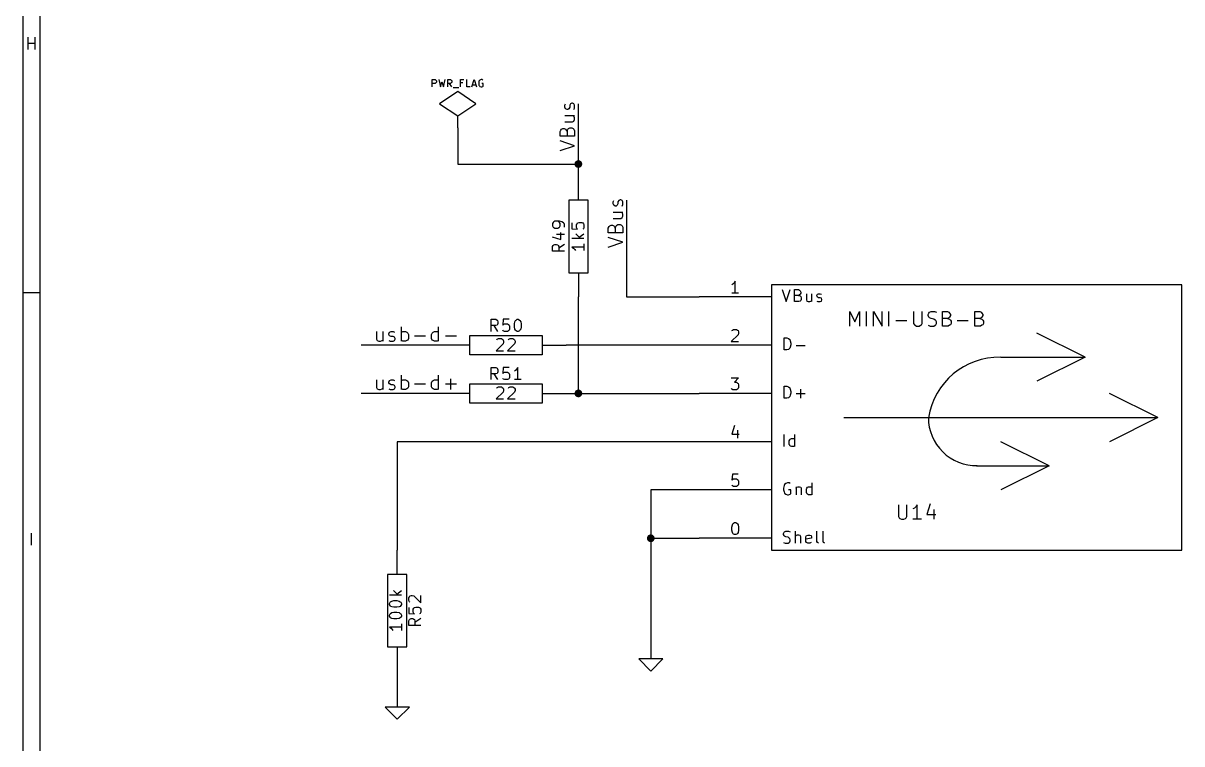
# Model space of a CAD drawing. Extents: x 4000 to 326700, y 4000 to 230000.
# Drawn here: x 4000 to 52000, y 46985 to 76835 of the extents above; entities that cross this region are included whole.
import ezdxf

# ---------------------------------------------------------------- set-up
doc = ezdxf.new("R2010")
doc.units = 0
for name, color, linetype in [('BLACK', 1, 'CONTINUOUS'), ('CYAN', 4, 'CONTINUOUS'), ('GREEN', 3, 'CONTINUOUS'), ('RED', 5, 'CONTINUOUS')]:
    doc.layers.add(name, color=color, linetype=linetype)

msp = doc.modelspace()

# ---------------------------------------------------------------- linework, layer by layer
at = {"layer": 'BLACK'}
for p, q in [((4000, 4000), (4000, 230000)), ((4700, 4700), (4700, 229300)), ((4210, 75750), (4210, 76250)), ((4210, 76010), (4490, 76010)), ((4490, 75750), (4490, 76250)), ((26440, 73440), (26470, 73490)), ((26440, 73350), (26440, 73440)), ((26670, 73490), (26640, 73440)), ((26640, 73440), (26640, 73350)), ((26730, 73520), (26670, 73490)), ((26760, 73520), (26730, 73520)), ((26810, 73490), (26760, 73520)), ((26840, 73440), (26810, 73490)), ((26840, 73320), (26840, 73440)), ((26470, 73290), (26440, 73350)), ((26440, 73010), (26840, 73010)), ((26530, 73260), (26470, 73290)), ((26560, 73260), (26530, 73260)), ((26610, 73290), (26560, 73260)), ((26640, 73350), (26610, 73290)), ((26810, 72980), (26790, 73010)), ((26810, 73260), (26840, 73320)), ((26840, 72920), (26810, 72980)), ((26440, 72750), (26760, 72750)), ((26590, 72470), (26640, 72500)), ((26640, 72500), (26730, 72500)), ((26730, 72500), (26790, 72470)), ((26760, 72750), (26810, 72780)), ((26810, 72780), (26840, 72840)), ((26840, 72840), (26840, 72920)), ((26240, 72350), (26270, 72410)), ((26240, 72150), (26240, 72350)), ((26840, 72150), (26240, 72150)), ((26270, 72410), (26300, 72440)), ((26300, 72440), (26360, 72470)), ((26360, 72470), (26410, 72470)), ((26410, 72470), (26470, 72440)), ((26470, 72440), (26500, 72410)), ((26500, 72410), (26530, 72350)), ((26530, 72350), (26560, 72440)), ((26530, 72350), (26530, 72150)), ((26560, 72440), (26590, 72470)), ((26790, 72470), (26810, 72440)), ((26810, 72440), (26840, 72380)), ((26840, 72380), (26840, 72150)), ((26840, 71760), (26240, 71960)), ((26240, 71560), (26840, 71760)), ((28440, 69440), (28470, 69490)), ((28440, 69350), (28440, 69440)), ((28470, 69290), (28440, 69350)), ((28530, 69260), (28470, 69290)), ((28560, 69260), (28530, 69260)), ((28610, 69290), (28560, 69260)), ((28640, 69350), (28610, 69290)), ((28670, 69490), (28640, 69440)), ((28640, 69440), (28640, 69350)), ((28730, 69520), (28670, 69490)), ((28760, 69520), (28730, 69520)), ((28810, 69490), (28760, 69520)), ((28840, 69440), (28810, 69490)), ((28810, 69260), (28840, 69320)), ((28840, 69320), (28840, 69440)), ((28440, 69010), (28840, 69010)), ((28440, 68750), (28760, 68750)), ((28760, 68750), (28810, 68780)), ((28810, 68980), (28790, 69010)), ((28840, 68920), (28810, 68980)), ((28810, 68780), (28840, 68840)), ((28840, 68840), (28840, 68920)), ((28240, 68350), (28270, 68410)), ((28240, 68150), (28240, 68350)), ((28270, 68410), (28300, 68440)), ((28300, 68440), (28360, 68470)), ((28360, 68470), (28410, 68470)), ((28410, 68470), (28470, 68440)), ((28470, 68440), (28500, 68410)), ((28500, 68410), (28530, 68350)), ((28530, 68350), (28560, 68440)), ((28530, 68350), (28530, 68150)), ((28560, 68440), (28590, 68470)), ((28590, 68470), (28640, 68500)), ((28640, 68500), (28730, 68500)), ((28730, 68500), (28790, 68470)), ((28790, 68470), (28810, 68440)), ((28810, 68440), (28840, 68380)), ((28840, 68380), (28840, 68150)), ((28840, 68150), (28240, 68150)), ((28840, 67760), (28240, 67960)), ((28240, 67560), (28840, 67760)), ((4000, 65680), (4700, 65680)), ((18640, 64060), (18640, 63740)), ((18900, 64060), (18900, 63660)), ((19150, 63970), (19180, 64030)), ((19150, 63940), (19150, 63970)), ((19180, 63890), (19150, 63940)), ((19180, 64030), (19240, 64060)), ((19240, 63860), (19180, 63890)), ((19240, 64060), (19330, 64060)), ((19330, 63860), (19240, 63860)), ((19330, 64060), (19380, 64030)), ((19380, 63830), (19330, 63860)), ((19670, 63660), (19670, 64260)), ((19670, 64030), (19730, 64060)), ((19730, 64060), (19840, 64060)), ((19840, 64060), (19900, 64030)), ((19900, 64030), (19930, 64000)), ((19930, 64000), (19960, 63940)), ((19960, 63940), (19960, 63770)), ((20210, 63890), (20670, 63890)), ((20920, 63940), (20950, 64000)), ((20920, 63770), (20920, 63940)), ((20950, 64000), (20980, 64030)), ((20980, 64030), (21040, 64060)), ((21040, 64060), (21150, 64060)), ((21150, 64060), (21210, 64030)), ((21210, 63660), (21210, 64260)), ((21490, 63890), (21950, 63890)), ((18640, 63740), (18670, 63690)), ((18670, 63690), (18730, 63660)), ((18730, 63660), (18810, 63660)), ((18810, 63660), (18870, 63690)), ((18870, 63690), (18900, 63710)), ((19150, 63690), (19210, 63660)), ((19210, 63660), (19330, 63660)), ((19330, 63660), (19380, 63690)), ((19410, 63770), (19380, 63830)), ((19380, 63690), (19410, 63740)), ((19410, 63740), (19410, 63770)), ((19730, 63660), (19670, 63690)), ((19840, 63660), (19730, 63660)), ((19900, 63690), (19840, 63660)), ((19930, 63710), (19900, 63690)), ((19960, 63770), (19930, 63710)), ((20950, 63710), (20920, 63770)), ((20980, 63690), (20950, 63710)), ((21040, 63660), (20980, 63690)), ((21150, 63660), (21040, 63660)), ((21210, 63690), (21150, 63660)), ((18640, 62060), (18640, 61740)), ((18900, 62060), (18900, 61660)), ((19150, 61970), (19180, 62030)), ((19150, 61940), (19150, 61970)), ((19180, 61890), (19150, 61940)), ((19180, 62030), (19240, 62060)), ((19240, 62060), (19330, 62060)), ((19330, 62060), (19380, 62030)), ((19670, 61660), (19670, 62260)), ((19670, 62030), (19730, 62060)), ((19730, 62060), (19840, 62060)), ((19840, 62060), (19900, 62030)), ((19900, 62030), (19930, 62000)), ((19930, 62000), (19960, 61940)), ((19960, 61940), (19960, 61770)), ((20920, 61940), (20950, 62000)), ((20920, 61770), (20920, 61940)), ((20950, 62000), (20980, 62030)), ((20980, 62030), (21040, 62060)), ((21040, 62060), (21150, 62060)), ((21150, 62060), (21210, 62030)), ((21210, 61660), (21210, 62260)), ((21720, 61660), (21720, 62110)), ((18640, 61740), (18670, 61690)), ((18670, 61690), (18730, 61660)), ((18730, 61660), (18810, 61660)), ((18810, 61660), (18870, 61690)), ((18870, 61690), (18900, 61710)), ((19150, 61690), (19210, 61660)), ((19240, 61860), (19180, 61890)), ((19210, 61660), (19330, 61660)), ((19330, 61860), (19240, 61860)), ((19380, 61830), (19330, 61860)), ((19330, 61660), (19380, 61690)), ((19410, 61770), (19380, 61830)), ((19380, 61690), (19410, 61740)), ((19410, 61740), (19410, 61770)), ((19730, 61660), (19670, 61690)), ((19840, 61660), (19730, 61660)), ((19900, 61690), (19840, 61660)), ((19930, 61710), (19900, 61690)), ((19960, 61770), (19930, 61710)), ((20210, 61890), (20670, 61890)), ((20950, 61710), (20920, 61770)), ((20980, 61690), (20950, 61710)), ((21040, 61660), (20980, 61690)), ((21150, 61660), (21040, 61660)), ((21210, 61690), (21150, 61660)), ((21490, 61890), (21950, 61890)), ((4350, 55210), (4350, 55710))]:
    msp.add_line(p, q, dxfattribs=at)
at = {"layer": 'CYAN'}
for p, q in [((20950, 74200), (20950, 74500)), ((20950, 74500), (21070, 74500)), ((21070, 74500), (21090, 74480)), ((21090, 74480), (21110, 74470)), ((21110, 74470), (21120, 74440)), ((21120, 74400), (21110, 74370)), ((21120, 74440), (21120, 74400)), ((21220, 74500), (21290, 74200)), ((21290, 74200), (21350, 74410)), ((21350, 74410), (21410, 74200)), ((21410, 74200), (21480, 74500)), ((21590, 74200), (21590, 74500)), ((21590, 74500), (21710, 74500)), ((21710, 74500), (21730, 74480)), ((21730, 74480), (21750, 74470)), ((21750, 74470), (21760, 74440)), ((21760, 74400), (21750, 74370)), ((21760, 74440), (21760, 74400)), ((22120, 74200), (22120, 74500)), ((22120, 74500), (22260, 74500)), ((22380, 74200), (22380, 74500)), ((22580, 74200), (22680, 74500)), ((22680, 74500), (22780, 74200)), ((22880, 74430), (22870, 74370)), ((22900, 74460), (22880, 74430)), ((22920, 74480), (22900, 74460)), ((22970, 74500), (22920, 74480)), ((23010, 74500), (22970, 74500)), ((23040, 74480), (23010, 74500)), ((21070, 74340), (20950, 74340)), ((21090, 74360), (21070, 74340)), ((21110, 74370), (21090, 74360)), ((21710, 74340), (21590, 74340)), ((21760, 74200), (21660, 74340)), ((21730, 74360), (21710, 74340)), ((21750, 74370), (21730, 74360)), ((21820, 74170), (22050, 74170)), ((22220, 74360), (22120, 74360)), ((22520, 74200), (22380, 74200)), ((22610, 74280), (22750, 74280)), ((22870, 74370), (22870, 74330)), ((22870, 74330), (22880, 74270)), ((22880, 74270), (22900, 74240)), ((22900, 74240), (22920, 74210)), ((22920, 74210), (22970, 74200)), ((22970, 74200), (23000, 74200)), ((23050, 74330), (23000, 74330)), ((23000, 74200), (23040, 74210)), ((23040, 74210), (23050, 74230)), ((23050, 74230), (23050, 74330)), ((25960, 68580), (25930, 68540)), ((25930, 68540), (25930, 68440)), ((25930, 68440), (25960, 68390)), ((25980, 68610), (25960, 68580)), ((25960, 68390), (25980, 68370)), ((26030, 68630), (25980, 68610)), ((25980, 68370), (26030, 68350)), ((26220, 68630), (26030, 68630)), ((26030, 68350), (26150, 68350)), ((26190, 68610), (26150, 68630)), ((26150, 68350), (26190, 68370)), ((26220, 68580), (26190, 68610)), ((26190, 68370), (26220, 68390)), ((26310, 68610), (26220, 68630)), ((26240, 68540), (26220, 68580)), ((26220, 68390), (26240, 68440)), ((26240, 68440), (26240, 68540)), ((26270, 67870), (26270, 68170)), ((26380, 68560), (26310, 68610)), ((26410, 68540), (26380, 68560)), ((26430, 68490), (26410, 68540)), ((26430, 68390), (26430, 68490)), ((26730, 68560), (26730, 68320)), ((26730, 68320), (26970, 68300)), ((26920, 68490), (26950, 68530)), ((26920, 68370), (26920, 68490)), ((26950, 68320), (26920, 68370)), ((26950, 68530), (26970, 68560)), ((26970, 68300), (26950, 68320)), ((26970, 68560), (27020, 68580)), ((27020, 68580), (27140, 68580)), ((27140, 68580), (27180, 68560)), ((27180, 68560), (27210, 68530)), ((27210, 68320), (27180, 68300)), ((27210, 68530), (27230, 68490)), ((27230, 68370), (27210, 68320)), ((27230, 68490), (27230, 68370)), ((25910, 67980), (26270, 67870)), ((26100, 68100), (26430, 68100)), ((27230, 67920), (26730, 67920)), ((26900, 68110), (27090, 67920)), ((27040, 67970), (27230, 68110)), ((27230, 67700), (27230, 67420)), ((25930, 67580), (25960, 67630)), ((25930, 67390), (25930, 67580)), ((26430, 67390), (25930, 67390)), ((25960, 67630), (25980, 67650)), ((25980, 67650), (26030, 67670)), ((26030, 67670), (26100, 67670)), ((26100, 67670), (26150, 67650)), ((26150, 67650), (26170, 67630)), ((26170, 67630), (26190, 67580)), ((26430, 67670), (26190, 67510)), ((26190, 67580), (26190, 67390)), ((27230, 67560), (26730, 67560)), ((26730, 67560), (26800, 67510)), ((26800, 67510), (26850, 67460)), ((26850, 67460), (26880, 67420)), ((35450, 65800), (35610, 65300)), ((35610, 65300), (35780, 65800)), ((35950, 65300), (35950, 65800)), ((35950, 65800), (36120, 65800)), ((36120, 65800), (36160, 65770)), ((36160, 65770), (36190, 65750)), ((36120, 65560), (35950, 65560)), ((36140, 65300), (35950, 65300)), ((36160, 65580), (36120, 65560)), ((36120, 65560), (36190, 65540)), ((36190, 65320), (36140, 65300)), ((36190, 65610), (36160, 65580)), ((36190, 65750), (36210, 65700)), ((36210, 65650), (36190, 65610)), ((36190, 65540), (36210, 65510)), ((36210, 65350), (36190, 65320)), ((36210, 65700), (36210, 65650)), ((36210, 65510), (36230, 65460)), ((36230, 65390), (36210, 65350)), ((36230, 65460), (36230, 65390)), ((36450, 65630), (36450, 65370)), ((36450, 65370), (36470, 65320)), ((36470, 65320), (36520, 65300)), ((36520, 65300), (36590, 65300)), ((36590, 65300), (36640, 65320)), ((36640, 65320), (36660, 65350)), ((36660, 65630), (36660, 65300)), ((36880, 65560), (36900, 65610)), ((36880, 65540), (36880, 65560)), ((36900, 65490), (36880, 65540)), ((36880, 65320), (36920, 65300)), ((36900, 65610), (36950, 65630)), ((36950, 65460), (36900, 65490)), ((36920, 65300), (37020, 65300)), ((36950, 65630), (37020, 65630)), ((37020, 65460), (36950, 65460)), ((37020, 65630), (37070, 65610)), ((37070, 65440), (37020, 65460)), ((37020, 65300), (37070, 65320)), ((37090, 65390), (37070, 65440)), ((37070, 65320), (37090, 65370)), ((37090, 65370), (37090, 65390)), ((38250, 64290), (38250, 64890)), ((38250, 64890), (38450, 64460)), ((38450, 64460), (38650, 64890)), ((38650, 64890), (38650, 64290)), ((38940, 64290), (38940, 64890)), ((39230, 64290), (39230, 64890)), ((39230, 64890), (39580, 64290)), ((39580, 64290), (39580, 64890)), ((39860, 64290), (39860, 64890)), ((40890, 64890), (40890, 64400)), ((41240, 64400), (41240, 64890)), ((41490, 64770), (41520, 64830)), ((41520, 64830), (41550, 64860)), ((41550, 64860), (41610, 64890)), ((41610, 64890), (41750, 64890)), ((41750, 64890), (41840, 64860)), ((42090, 64290), (42090, 64890)), ((42090, 64890), (42290, 64890)), ((42290, 64890), (42350, 64860)), ((42350, 64860), (42380, 64830)), ((42380, 64830), (42410, 64770)), ((43430, 64290), (43430, 64890)), ((43430, 64890), (43630, 64890)), ((43630, 64890), (43690, 64860)), ((43690, 64860), (43720, 64830)), ((43720, 64830), (43750, 64770)), ((23390, 64070), (23390, 64570)), ((23390, 64570), (23580, 64570)), ((23580, 64570), (23630, 64540)), ((23630, 64330), (23580, 64310)), ((23630, 64540), (23650, 64520)), ((23650, 64350), (23630, 64330)), ((23650, 64520), (23670, 64470)), ((23670, 64400), (23650, 64350)), ((23670, 64470), (23670, 64400)), ((23890, 64570), (23870, 64330)), ((23870, 64330), (23890, 64350)), ((24130, 64570), (23890, 64570)), ((23890, 64350), (23940, 64380)), ((23940, 64380), (24060, 64380)), ((24060, 64380), (24100, 64350)), ((24100, 64350), (24130, 64330)), ((24130, 64330), (24150, 64280)), ((24350, 64380), (24370, 64470)), ((24350, 64260), (24350, 64380)), ((24370, 64470), (24390, 64520)), ((24390, 64520), (24420, 64540)), ((24420, 64540), (24460, 64570)), ((24460, 64570), (24510, 64570)), ((24510, 64570), (24560, 64540)), ((24560, 64540), (24580, 64520)), ((24580, 64520), (24610, 64470)), ((24610, 64470), (24630, 64380)), ((24630, 64380), (24630, 64260)), ((40150, 64520), (40610, 64520)), ((40890, 64400), (40920, 64340)), ((40920, 64340), (40950, 64320)), ((40950, 64320), (41010, 64290)), ((41120, 64290), (41180, 64320)), ((41180, 64320), (41210, 64340)), ((41210, 64340), (41240, 64400)), ((41490, 64720), (41490, 64770)), ((41520, 64660), (41490, 64720)), ((41490, 64320), (41580, 64290)), ((41550, 64630), (41520, 64660)), ((41610, 64600), (41550, 64630)), ((41720, 64570), (41610, 64600)), ((41780, 64540), (41720, 64570)), ((41720, 64290), (41780, 64320)), ((41810, 64520), (41780, 64540)), ((41780, 64320), (41810, 64340)), ((41840, 64460), (41810, 64520)), ((41810, 64340), (41840, 64400)), ((41840, 64400), (41840, 64460)), ((42290, 64600), (42090, 64600)), ((42350, 64630), (42290, 64600)), ((42290, 64600), (42380, 64570)), ((42380, 64320), (42320, 64290)), ((42380, 64660), (42350, 64630)), ((42410, 64720), (42380, 64660)), ((42380, 64570), (42410, 64540)), ((42410, 64340), (42380, 64320)), ((42410, 64770), (42410, 64720)), ((42410, 64540), (42440, 64490)), ((42440, 64400), (42410, 64340)), ((42440, 64490), (42440, 64400)), ((42690, 64520), (43150, 64520)), ((43630, 64600), (43430, 64600)), ((43690, 64630), (43630, 64600)), ((43630, 64600), (43720, 64570)), ((43720, 64320), (43660, 64290)), ((43720, 64660), (43690, 64630)), ((43750, 64720), (43720, 64660)), ((43720, 64570), (43750, 64540)), ((43750, 64340), (43720, 64320)), ((43750, 64770), (43750, 64720)), ((43750, 64540), (43780, 64490)), ((43780, 64400), (43750, 64340)), ((43780, 64490), (43780, 64400)), ((23580, 64310), (23390, 64310)), ((23670, 64070), (23510, 64310)), ((23890, 64090), (23870, 64120)), ((23940, 64070), (23890, 64090)), ((24060, 64070), (23940, 64070)), ((24100, 64090), (24060, 64070)), ((24130, 64120), (24100, 64090)), ((24150, 64160), (24130, 64120)), ((24150, 64280), (24150, 64160)), ((24370, 64160), (24350, 64260)), ((24390, 64120), (24370, 64160)), ((24420, 64090), (24390, 64120)), ((24460, 64070), (24420, 64090)), ((24510, 64070), (24460, 64070)), ((24560, 64090), (24510, 64070)), ((24580, 64120), (24560, 64090)), ((24610, 64160), (24580, 64120)), ((24630, 64260), (24610, 64160)), ((41010, 64290), (41120, 64290)), ((41580, 64290), (41720, 64290)), ((42320, 64290), (42090, 64290)), ((43660, 64290), (43430, 64290)), ((23880, 63550), (23590, 63270)), ((23620, 63720), (23640, 63740)), ((23640, 63740), (23690, 63770)), ((23690, 63770), (23810, 63770)), ((23810, 63770), (23850, 63740)), ((23850, 63740), (23880, 63720)), ((23880, 63720), (23900, 63670)), ((23900, 63620), (23880, 63550)), ((23900, 63670), (23900, 63620)), ((24360, 63550), (24070, 63270)), ((24100, 63720), (24120, 63740)), ((24120, 63740), (24170, 63770)), ((24170, 63770), (24290, 63770)), ((24290, 63770), (24330, 63740)), ((24330, 63740), (24360, 63720)), ((24360, 63720), (24380, 63670)), ((24380, 63620), (24360, 63550)), ((24380, 63670), (24380, 63620)), ((35520, 63300), (35520, 63800)), ((35520, 63800), (35640, 63800)), ((35640, 63800), (35710, 63770)), ((35710, 63770), (35760, 63730)), ((35760, 63370), (35710, 63320)), ((35760, 63730), (35780, 63680)), ((35780, 63420), (35760, 63370)), ((35780, 63680), (35800, 63580)), ((35800, 63510), (35780, 63420)), ((35800, 63580), (35800, 63510)), ((36020, 63490), (36400, 63490)), ((23590, 63270), (23900, 63270)), ((24070, 63270), (24380, 63270)), ((35640, 63300), (35520, 63300)), ((35710, 63320), (35640, 63300)), ((23390, 62070), (23390, 62570)), ((23390, 62570), (23580, 62570)), ((23580, 62570), (23630, 62540)), ((23630, 62540), (23650, 62520)), ((23650, 62520), (23670, 62470)), ((23670, 62400), (23650, 62350)), ((23670, 62470), (23670, 62400)), ((23890, 62570), (23870, 62330)), ((24130, 62570), (23890, 62570)), ((24390, 62450), (24350, 62420)), ((24440, 62500), (24390, 62450)), ((24490, 62570), (24440, 62500)), ((24490, 62070), (24490, 62570)), ((23580, 62310), (23390, 62310)), ((23670, 62070), (23510, 62310)), ((23630, 62330), (23580, 62310)), ((23650, 62350), (23630, 62330)), ((23870, 62330), (23890, 62350)), ((23890, 62090), (23870, 62120)), ((23890, 62350), (23940, 62380)), ((23940, 62070), (23890, 62090)), ((23940, 62380), (24060, 62380)), ((24060, 62070), (23940, 62070)), ((24060, 62380), (24100, 62350)), ((24100, 62090), (24060, 62070)), ((24100, 62350), (24130, 62330)), ((24130, 62120), (24100, 62090)), ((24130, 62330), (24150, 62280)), ((24150, 62160), (24130, 62120)), ((24150, 62280), (24150, 62160)), ((24630, 62070), (24350, 62070)), ((23880, 61550), (23590, 61270)), ((23620, 61720), (23640, 61740)), ((23640, 61740), (23690, 61770)), ((23690, 61770), (23810, 61770)), ((23810, 61770), (23850, 61740)), ((23850, 61740), (23880, 61720)), ((23880, 61720), (23900, 61670)), ((23900, 61620), (23880, 61550)), ((23900, 61670), (23900, 61620)), ((24360, 61550), (24070, 61270)), ((24100, 61720), (24120, 61740)), ((24120, 61740), (24170, 61770)), ((24170, 61770), (24290, 61770)), ((24290, 61770), (24330, 61740)), ((24330, 61740), (24360, 61720)), ((24360, 61720), (24380, 61670)), ((24380, 61620), (24360, 61550)), ((24380, 61670), (24380, 61620)), ((35520, 61300), (35520, 61800)), ((35520, 61800), (35640, 61800)), ((35640, 61800), (35710, 61770)), ((35710, 61770), (35760, 61730)), ((35760, 61730), (35780, 61680)), ((35780, 61680), (35800, 61580)), ((35800, 61510), (35780, 61420)), ((35800, 61580), (35800, 61510)), ((36020, 61490), (36400, 61490)), ((36210, 61300), (36210, 61680)), ((23590, 61270), (23900, 61270)), ((24070, 61270), (24380, 61270)), ((35640, 61300), (35520, 61300)), ((35710, 61320), (35640, 61300)), ((35760, 61370), (35710, 61320)), ((35780, 61420), (35760, 61370)), ((35520, 59300), (35520, 59800)), ((35740, 59540), (35760, 59580)), ((35740, 59390), (35740, 59540)), ((35760, 59580), (35780, 59610)), ((35780, 59610), (35830, 59630)), ((35830, 59630), (35930, 59630)), ((35930, 59630), (35970, 59610)), ((35970, 59300), (35970, 59800)), ((35760, 59350), (35740, 59390)), ((35780, 59320), (35760, 59350)), ((35830, 59300), (35780, 59320)), ((35930, 59300), (35830, 59300)), ((35970, 59320), (35930, 59300)), ((35520, 57680), (35500, 57580)), ((35540, 57730), (35520, 57680)), ((35590, 57770), (35540, 57730)), ((35660, 57800), (35590, 57770)), ((35730, 57800), (35660, 57800)), ((35780, 57770), (35730, 57800)), ((36020, 57630), (36020, 57300)), ((36020, 57580), (36040, 57610)), ((36040, 57610), (36090, 57630)), ((36090, 57630), (36160, 57630)), ((36160, 57630), (36210, 57610)), ((36210, 57610), (36230, 57560)), ((36470, 57580), (36490, 57610)), ((36490, 57610), (36540, 57630)), ((36540, 57630), (36640, 57630)), ((36640, 57630), (36680, 57610)), ((36680, 57300), (36680, 57800)), ((35500, 57580), (35500, 57510)), ((35500, 57510), (35520, 57420)), ((35520, 57420), (35540, 57370)), ((35540, 57370), (35590, 57320)), ((35590, 57320), (35660, 57300)), ((35660, 57300), (35710, 57300)), ((35800, 57510), (35710, 57510)), ((35710, 57300), (35780, 57320)), ((35780, 57320), (35800, 57350)), ((35800, 57350), (35800, 57510)), ((36230, 57560), (36230, 57300)), ((36450, 57540), (36470, 57580)), ((36450, 57390), (36450, 57540)), ((36470, 57350), (36450, 57390)), ((36490, 57320), (36470, 57350)), ((36540, 57300), (36490, 57320)), ((36640, 57300), (36540, 57300)), ((36680, 57320), (36640, 57300)), ((40260, 56890), (40260, 56400)), ((40610, 56400), (40610, 56890)), ((40920, 56740), (40860, 56720)), ((40980, 56800), (40920, 56740)), ((41040, 56890), (40980, 56800)), ((41040, 56290), (41040, 56890)), ((41580, 56920), (41430, 56490)), ((41720, 56690), (41720, 56290)), ((40260, 56400), (40290, 56340)), ((40290, 56340), (40320, 56320)), ((40320, 56320), (40380, 56290)), ((40380, 56290), (40490, 56290)), ((40490, 56290), (40550, 56320)), ((40550, 56320), (40580, 56340)), ((40580, 56340), (40610, 56400)), ((41210, 56290), (40860, 56290)), ((41430, 56490), (41810, 56490)), ((35500, 55700), (35520, 55750)), ((35500, 55650), (35500, 55700)), ((35520, 55750), (35540, 55770)), ((35540, 55770), (35590, 55800)), ((35590, 55800), (35710, 55800)), ((35710, 55800), (35780, 55770)), ((36000, 55300), (36000, 55800)), ((36880, 55370), (36880, 55800)), ((37140, 55370), (37140, 55800)), ((35520, 55610), (35500, 55650)), ((35500, 55320), (35570, 55300)), ((35540, 55580), (35520, 55610)), ((35590, 55560), (35540, 55580)), ((35570, 55300), (35690, 55300)), ((35690, 55540), (35590, 55560)), ((35730, 55510), (35690, 55540)), ((35690, 55300), (35730, 55320)), ((35760, 55490), (35730, 55510)), ((35730, 55320), (35760, 55350)), ((35780, 55440), (35760, 55490)), ((35760, 55350), (35780, 55390)), ((35780, 55390), (35780, 55440)), ((36020, 55610), (36000, 55580)), ((36070, 55630), (36020, 55610)), ((36140, 55630), (36070, 55630)), ((36190, 55610), (36140, 55630)), ((36210, 55560), (36190, 55610)), ((36210, 55300), (36210, 55560)), ((36430, 55560), (36450, 55610)), ((36430, 55370), (36430, 55560)), ((36660, 55510), (36430, 55460)), ((36450, 55320), (36430, 55370)), ((36450, 55610), (36500, 55630)), ((36500, 55300), (36450, 55320)), ((36500, 55630), (36590, 55630)), ((36590, 55300), (36500, 55300)), ((36590, 55630), (36640, 55610)), ((36640, 55320), (36590, 55300)), ((36640, 55610), (36660, 55560)), ((36660, 55560), (36660, 55510)), ((36900, 55320), (36880, 55370)), ((36950, 55300), (36900, 55320)), ((37160, 55320), (37140, 55370)), ((37210, 55300), (37160, 55320)), ((19340, 53330), (19530, 53140)), ((19480, 53190), (19670, 53330)), ((19670, 53140), (19170, 53140)), ((19170, 52800), (19200, 52850)), ((19170, 52750), (19170, 52800)), ((19200, 52850), (19220, 52870)), ((19220, 52870), (19270, 52900)), ((19270, 52900), (19360, 52920)), ((19360, 52920), (19480, 52920)), ((19480, 52920), (19580, 52900)), ((19580, 52900), (19620, 52870)), ((19620, 52870), (19650, 52850)), ((19650, 52850), (19670, 52800)), ((19670, 52800), (19670, 52750)), ((19970, 53040), (20000, 53080)), ((19970, 52920), (19970, 53040)), ((20000, 52870), (19970, 52920)), ((20000, 53080), (20020, 53110)), ((20020, 52850), (20000, 52870)), ((20020, 53110), (20070, 53130)), ((20070, 53130), (20120, 53130)), ((20120, 53130), (20190, 53110)), ((20190, 53110), (20470, 52820)), ((20470, 52820), (20470, 53130)), ((19200, 52710), (19170, 52750)), ((19170, 52320), (19200, 52370)), ((19170, 52270), (19170, 52320)), ((19220, 52680), (19200, 52710)), ((19200, 52370), (19220, 52390)), ((19270, 52660), (19220, 52680)), ((19220, 52390), (19270, 52420)), ((19360, 52640), (19270, 52660)), ((19270, 52420), (19360, 52440)), ((19480, 52640), (19360, 52640)), ((19360, 52440), (19480, 52440)), ((19580, 52660), (19480, 52640)), ((19480, 52440), (19580, 52420)), ((19620, 52680), (19580, 52660)), ((19580, 52420), (19620, 52390)), ((19650, 52710), (19620, 52680)), ((19620, 52390), (19650, 52370)), ((19670, 52750), (19650, 52710)), ((19650, 52370), (19670, 52320)), ((19670, 52320), (19670, 52270)), ((19970, 52630), (19970, 52390)), ((19970, 52390), (20210, 52370)), ((20160, 52560), (20190, 52600)), ((20160, 52440), (20160, 52560)), ((20190, 52390), (20160, 52440)), ((20190, 52600), (20210, 52630)), ((20210, 52370), (20190, 52390)), ((20210, 52630), (20260, 52650)), ((20260, 52650), (20380, 52650)), ((20380, 52650), (20420, 52630)), ((20420, 52630), (20450, 52600)), ((20450, 52390), (20420, 52370)), ((20450, 52600), (20470, 52560)), ((20470, 52440), (20450, 52390)), ((20470, 52560), (20470, 52440)), ((19200, 52230), (19170, 52270)), ((19220, 52200), (19200, 52230)), ((19270, 52180), (19220, 52200)), ((19360, 52160), (19270, 52180)), ((19480, 52160), (19360, 52160)), ((19580, 52180), (19480, 52160)), ((19620, 52200), (19580, 52180)), ((19650, 52230), (19620, 52200)), ((19670, 52270), (19650, 52230)), ((19670, 51960), (19670, 51680)), ((19970, 52080), (20000, 52130)), ((19970, 51890), (19970, 52080)), ((20470, 51890), (19970, 51890)), ((20000, 52130), (20020, 52150)), ((20020, 52150), (20070, 52170)), ((20070, 52170), (20140, 52170)), ((20140, 52170), (20190, 52150)), ((20190, 52150), (20210, 52130)), ((20210, 52130), (20230, 52080)), ((20470, 52170), (20230, 52010)), ((20230, 52080), (20230, 51890)), ((19670, 51820), (19170, 51820)), ((19170, 51820), (19240, 51770)), ((19240, 51770), (19290, 51720)), ((19290, 51720), (19320, 51680))]:
    msp.add_line(p, q, dxfattribs=at)
at = {"layer": 'GREEN'}
for p, q in [((27000, 70500), (27000, 73500)), ((22000, 72500), (22000, 71000)), ((22000, 71000), (27000, 71000)), ((29000, 69500), (29000, 65500)), ((27000, 61500), (27000, 65500)), ((29000, 65500), (32000, 65500)), ((21500, 63500), (18000, 63500)), ((32000, 63500), (26500, 63500)), ((21500, 61500), (18000, 61500)), ((26500, 61500), (32000, 61500)), ((32000, 59500), (19500, 59500)), ((19500, 59500), (19500, 55000)), ((32000, 57500), (30000, 57500)), ((30000, 57500), (30000, 50500)), ((30000, 55500), (32000, 55500)), ((19500, 50000), (19500, 48500))]:
    msp.add_line(p, q, dxfattribs=at)
at = {"layer": 'GREEN', "const_width": 160}
for points in [[(26920, 71000, 1), (27080, 71000, 1)], [(26920, 61500, 1), (27080, 61500, 1)], [(29920, 55500, 1), (30080, 55500, 1)]]:
    msp.add_lwpolyline(points, format="xyb", close=True, dxfattribs=at)
at = {"layer": 'RED'}
for p, q in [((22000, 74000), (21250, 73500)), ((22750, 73500), (22000, 74000)), ((21250, 73500), (22000, 73000)), ((22000, 73000), (22750, 73500)), ((22000, 72500), (22000, 73000)), ((27000, 69500), (27000, 70500)), ((27400, 69500), (26600, 69500)), ((26600, 69500), (26600, 66500)), ((27400, 66500), (27400, 69500)), ((26600, 66500), (27400, 66500)), ((27000, 66500), (27000, 65500)), ((33400, 66030), (33360, 66000)), ((33450, 66080), (33400, 66030)), ((33500, 66150), (33450, 66080)), ((33500, 65650), (33500, 66150)), ((35000, 66000), (35000, 55000)), ((52000, 66000), (35000, 66000)), ((52000, 55000), (52000, 66000)), ((35000, 65500), (32000, 65500)), ((33640, 65650), (33360, 65650)), ((22500, 63100), (22500, 63900)), ((22500, 63900), (25500, 63900)), ((25500, 63900), (25500, 63100)), ((33620, 63930), (33330, 63650)), ((33360, 64100), (33380, 64120)), ((33380, 64120), (33430, 64150)), ((33430, 64150), (33550, 64150)), ((33550, 64150), (33590, 64120)), ((33590, 64120), (33620, 64100)), ((33620, 64100), (33640, 64050)), ((33640, 64000), (33620, 63930)), ((33640, 64050), (33640, 64000)), ((48000, 63000), (46000, 64000)), ((22500, 63500), (21500, 63500)), ((25500, 63500), (26500, 63500)), ((35000, 63500), (32000, 63500)), ((33330, 63650), (33640, 63650)), ((25500, 63100), (22500, 63100)), ((44500, 63000), (48000, 63000)), ((48000, 63000), (46000, 62000)), ((33330, 62150), (33640, 62150)), ((33640, 62150), (33470, 61960)), ((33470, 61960), (33550, 61960)), ((33550, 61960), (33590, 61930)), ((33590, 61930), (33620, 61910)), ((22500, 61500), (21500, 61500)), ((22500, 61100), (22500, 61900)), ((22500, 61900), (25500, 61900)), ((25500, 61900), (25500, 61100)), ((25500, 61500), (26500, 61500)), ((35000, 61500), (32000, 61500)), ((33360, 61670), (33330, 61700)), ((33400, 61650), (33360, 61670)), ((33550, 61650), (33400, 61650)), ((33590, 61670), (33550, 61650)), ((33620, 61700), (33590, 61670)), ((33620, 61910), (33640, 61860)), ((33640, 61740), (33620, 61700)), ((33640, 61860), (33640, 61740)), ((51000, 60500), (49000, 61500)), ((25500, 61100), (22500, 61100)), ((38000, 60500), (51000, 60500)), ((51000, 60500), (49000, 59500)), ((33470, 60170), (33360, 59810)), ((33360, 59810), (33660, 59810)), ((33590, 59980), (33590, 59650)), ((35000, 59500), (32000, 59500)), ((46500, 58500), (44500, 59500)), ((33380, 58150), (33360, 57910)), ((33620, 58150), (33380, 58150)), ((43500, 58500), (46500, 58500)), ((46500, 58500), (44500, 57500)), ((33360, 57910), (33380, 57930)), ((33380, 57670), (33360, 57700)), ((33380, 57930), (33430, 57960)), ((33430, 57650), (33380, 57670)), ((33430, 57960), (33550, 57960)), ((33550, 57650), (33430, 57650)), ((33550, 57960), (33590, 57930)), ((33590, 57670), (33550, 57650)), ((33590, 57930), (33620, 57910)), ((33620, 57700), (33590, 57670)), ((33620, 57910), (33640, 57860)), ((33640, 57740), (33620, 57700)), ((33640, 57860), (33640, 57740)), ((35000, 57500), (32000, 57500)), ((33360, 55960), (33380, 56050)), ((33360, 55840), (33360, 55960)), ((33380, 55740), (33360, 55840)), ((33380, 56050), (33400, 56100)), ((33400, 55700), (33380, 55740)), ((33400, 56100), (33430, 56120)), ((33430, 55670), (33400, 55700)), ((33430, 56120), (33470, 56150)), ((33470, 56150), (33520, 56150)), ((33520, 56150), (33570, 56120)), ((33570, 56120), (33590, 56100)), ((33590, 55700), (33570, 55670)), ((33590, 56100), (33620, 56050)), ((33620, 55740), (33590, 55700)), ((33620, 56050), (33640, 55960)), ((33640, 55840), (33620, 55740)), ((33640, 55960), (33640, 55840)), ((35000, 55500), (32000, 55500)), ((33470, 55650), (33430, 55670)), ((33520, 55650), (33470, 55650)), ((33570, 55670), (33520, 55650)), ((19500, 54000), (19500, 55000)), ((35000, 55000), (52000, 55000)), ((19100, 54000), (19100, 51000)), ((19900, 54000), (19100, 54000)), ((19900, 51000), (19900, 54000)), ((19100, 51000), (19900, 51000)), ((19500, 51000), (19500, 50000)), ((29500, 50500), (30000, 50000)), ((30500, 50500), (29500, 50500)), ((30000, 50000), (30500, 50500)), ((19000, 48500), (19500, 48000)), ((20000, 48500), (19000, 48500)), ((19500, 48000), (20000, 48500))]:
    msp.add_line(p, q, dxfattribs=at)
for centre, radius, start, end in [((44440, 60030), 2970, -271, -189), ((43490, 60500), 1990, -180, -89)]:
    msp.add_arc(centre, radius, start, end, dxfattribs=at)

doc.saveas('drawing.dxf')
